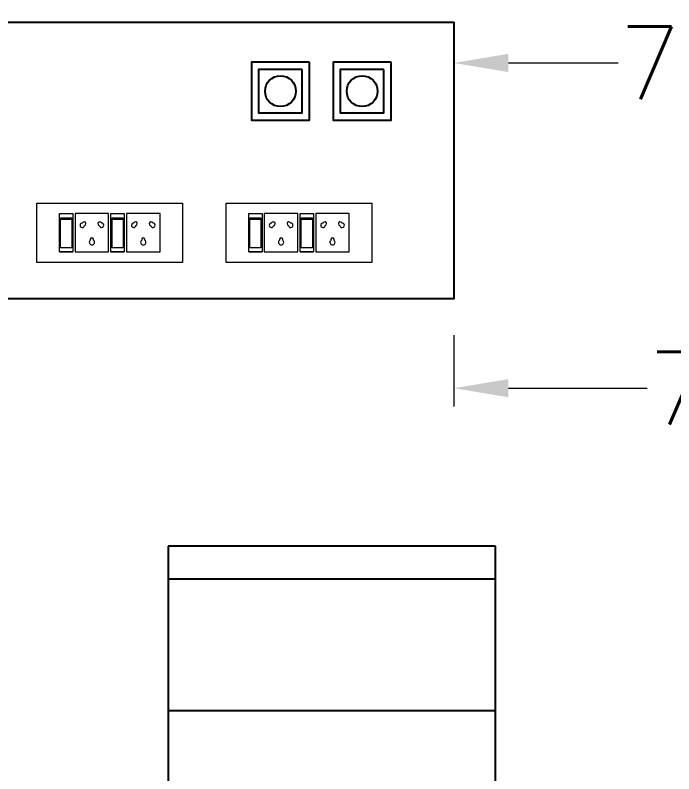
# Model space of a CAD drawing. Header units: millimetres. Extents: x 3552052 to 4144896, y -707811 to -630695.
# Drawn here: x 3662520 to 3663425, y -695212 to -694169 of the extents above; entities that cross this region are included whole.
import ezdxf

# ---------------------------------------------------------------- set-up
doc = ezdxf.new("R2010")
doc.units = ezdxf.units.MM
doc.header["$LTSCALE"] = 6
doc.header["$MEASUREMENT"] = 0
doc.layers.get('Defpoints').update_dxf_attribs({"linetype": 'CONTINUOUS', "lineweight": 0})
for name, color, linetype, lineweight in [('ELE-4M UPS P.SB', 3, 'CONTINUOUS', 0), ('ELE. 2N0S OF 6-16 UPS SOCKETS', 191, 'CONTINUOUS', 0), ('EQP', 6, 'CONTINUOUS', 0)]:
    doc.layers.add(name, color=color, linetype=linetype, lineweight=lineweight)
doc.styles.add('ROMANS', font='romans.shx')
doc.dimstyles.new('AEPL1', dxfattribs={"dimtxt": 100, "dimasz": 75, "dimexe": 25, "dimexo": 50, "dimtad": 0, "dimdec": 0, "dimtxsty": 'ROMANS', "dimcen": 2.5, "dimclrd": 7, "dimclre": 7, "dimclrt": 7, "dimadec": 0, "dimazin": 0, "dimtfac": 1, "dimtdec": 0, "dimtmove": 0, "dimatfit": 3, "dimfxl": 1, "dimlwd": 0, "dimlwe": 0, "dimarcsym": 0})

# ---------------------------------------------------------------- blocks, each defined once
blk = doc.blocks.new('5Y3AQY')
at = {"layer": 'ELE. 2N0S OF 6-16 UPS SOCKETS', "color": 72, "lineweight": 0}
for p, q in [((-311.5, -26.5), (-277.7, -26.5)), ((-311.5, -123.5), (-311.5, -26.5)), ((-311.5, -123.5), (-311.5, -26.5)), ((-308.7, -37), (-280.5, -37)), ((-308.7, -113), (-308.7, -37)), ((-280.5, -37), (-280.5, -113)), ((-277.7, -26.5), (-277.7, -123.5)), ((-272.1, -26.5), (-272.1, -123.5)), ((-187.1, -26.5), (-272.1, -26.5)), ((-187.1, -123.5), (-187.1, -26.5)), ((-181.4, -26.5), (-147.6, -26.5)), ((-181.4, -123.5), (-181.4, -26.5)), ((-181.4, -123.5), (-181.4, -26.5)), ((-178.6, -37), (-150.4, -37)), ((-178.6, -113), (-178.6, -37)), ((-150.4, -37), (-150.4, -113)), ((-147.6, -26.5), (-147.6, -123.5)), ((-57, -26.5), (-142, -26.5)), ((-142, -26.5), (-142, -123.5)), ((-57, -123.5), (-57, -26.5)), ((-308.7, -40.4), (-280.5, -40.4)), ((-178.6, -40.4), (-150.4, -40.4)), ((-280.5, -113), (-308.7, -113)), ((-150.4, -113), (-178.6, -113)), ((-311.5, -123.5), (-277.7, -123.5)), ((-277.7, -123.5), (-311.5, -123.5)), ((-272.1, -123.5), (-187.1, -123.5)), ((-181.4, -123.5), (-147.6, -123.5)), ((-147.6, -123.5), (-181.4, -123.5)), ((-142, -123.5), (-57, -123.5))]:
    blk.add_line(p, q, dxfattribs=at)
blk.add_lwpolyline([(-368.5, 0), (0, 0), (0, -150), (-368.5, -150)], close=True, dxfattribs=at)
for centre, radius, start, end in [((-253.8, -56.1), 5.7, 87.49, 354.7311), ((-249.3, -52.1), 4.6, 284.9049, 157.3162), ((-209.8, -52.1), 4.6, 22.6838, 255.0951), ((-205.3, -56.1), 5.7, 185.2689, 92.51), ((-123.7, -56.1), 5.7, 87.49, 354.7311), ((-119.2, -52.1), 4.6, 284.9049, 157.3162), ((-79.7, -52.1), 4.6, 22.6838, 255.0951), ((-75.2, -56.1), 5.7, 185.2689, 92.51), ((-229.6, -99), 6.62, 127.1584, 52.8416), ((-229.6, -92.3), 4.22, 341.4031, 198.5969), ((-99.5, -99), 6.62, 127.1584, 52.8416), ((-99.5, -92.3), 4.22, 341.4031, 198.5969)]:
    blk.add_arc(centre, radius, start, end, dxfattribs=at)
blk = doc.blocks.new('*D158')
at = {"layer": 'Defpoints', "color": 0, "transparency": 16777216}
for p in [(3663122.4, -694558.9), (3663912.4, -694558.9), (3663912.4, -694681.9)]:
    blk.add_point(p, dxfattribs=at)
at = {"layer": 'ELE-4M UPS P.SB', "color": 7, "lineweight": 0, "transparency": 16777216}
for p, q in [((3663122.4, -694608.9), (3663122.4, -694706.9)), ((3663912.4, -694608.9), (3663912.4, -694706.9)), ((3663197.4, -694681.9), (3663388.3, -694681.9)), ((3663837.4, -694681.9), (3663646.6, -694681.9))]:
    blk.add_line(p, q, dxfattribs=at)
at = {"layer": 'ELE-4M UPS P.SB', "color": 7, "transparency": 16777216}
for points in [[(3663197.4, -694669.4), (3663197.4, -694694.4), (3663122.4, -694681.9)], [(3663837.4, -694669.4), (3663837.4, -694694.4), (3663912.4, -694681.9)]]:
    blk.add_solid(points, dxfattribs=at)
at = {"layer": 'ELE-4M UPS P.SB', "color": 7, "lineweight": -3, "transparency": 16777216, "insert": (3663517.4, -694681.9), "char_height": 100, "attachment_point": 5, "style": 'ROMANS'}
blk.add_mtext('790', dxfattribs=at)
blk = doc.blocks.new('*D161')
at = {"layer": 'Defpoints', "color": 0, "transparency": 16777216}
for p in [(3663122.4, -694178.9), (3663832.4, -694178.9), (3663832.4, -694234.8)]:
    blk.add_point(p, dxfattribs=at)
at = {"layer": 'ELE-4M UPS P.SB', "color": 7, "lineweight": 0, "transparency": 16777216}
for p, q in [((3663122.4, -694228.9), (3663122.4, -694259.8)), ((3663832.4, -694228.9), (3663832.4, -694259.8)), ((3663197.4, -694234.8), (3663348.3, -694234.8)), ((3663757.4, -694234.8), (3663606.6, -694234.8))]:
    blk.add_line(p, q, dxfattribs=at)
at = {"layer": 'ELE-4M UPS P.SB', "color": 7, "transparency": 16777216}
for points in [[(3663197.4, -694222.3), (3663197.4, -694247.3), (3663122.4, -694234.8)], [(3663757.4, -694222.3), (3663757.4, -694247.3), (3663832.4, -694234.8)]]:
    blk.add_solid(points, dxfattribs=at)
at = {"layer": 'ELE-4M UPS P.SB', "color": 7, "lineweight": -3, "transparency": 16777216, "insert": (3663477.4, -694234.8), "char_height": 100, "attachment_point": 5, "style": 'ROMANS'}
blk.add_mtext('710', dxfattribs=at)

msp = doc.modelspace()

# ---------------------------------------------------------------- linework, layer by layer
at = {"layer": 'ELE-4M UPS P.SB', "color": 4, "lineweight": -3}
msp.add_lwpolyline([(3661656.8, -694178.9), (3663122.4, -694178.9), (3663122.4, -694558.9), (3661656.8, -694558.9)], close=True, dxfattribs=at)
at = {"layer": 'ELE-4M UPS P.SB', "color": 0, "lineweight": -3}
for points in [[(3662924.3, -694233.6), (3662844.3, -694233.6), (3662844.3, -694313.6), (3662924.3, -694313.6)], [(3663036.5, -694233.6), (3662956.5, -694233.6), (3662956.5, -694313.6), (3663036.5, -694313.6)], [(3662914.3, -694243.6), (3662854.3, -694243.6), (3662854.3, -694303.6), (3662914.3, -694303.6)], [(3663026.5, -694243.6), (3662966.5, -694243.6), (3662966.5, -694303.6), (3663026.5, -694303.6)]]:
    msp.add_lwpolyline(points, close=True, dxfattribs=at)
for centre in [(3662884.3, -694273.6), (3662996.5, -694273.6)]:
    msp.add_circle(centre, 21.2, dxfattribs=at)
at = {"layer": 'EQP', "lineweight": -3}
for p, q in [((3663179.9, -694898.9), (3662729.9, -694898.9)), ((3662729.9, -694898.9), (3662729.9, -695628.9)), ((3663179.9, -695628.9), (3663179.9, -694898.9)), ((3663179.9, -694944.5), (3662729.9, -694944.5)), ((3663179.9, -695125.2), (3662729.9, -695125.2))]:
    msp.add_line(p, q, dxfattribs=at)

# ---------------------------------------------------------------- block references
at = {"layer": 'ELE. 2N0S OF 6-16 UPS SOCKETS', "color": 3, "lineweight": -3, "xscale": 0.5427728613564214, "yscale": 0.5427728613564214, "zscale": 0.5427728613564214}
for p in [(3662749.8, -694427.5), (3663009.8, -694427.5)]:
    msp.add_blockref('5Y3AQY', p, dxfattribs=at)

# ---------------------------------------------------------------- dimensions: what is measured, and where the dimension line sits
at = {"layer": 'ELE-4M UPS P.SB', "color": 0, "lineweight": -3}
for base, p1, p2, picture, middle in [((3663832.4, -694234.8), (3663122.4, -694178.9), (3663832.4, -694178.9), '*D161', (3663477.4, -694234.8)), ((3663912.4, -694681.9), (3663122.4, -694558.9), (3663912.4, -694558.9), '*D158', (3663517.4, -694681.9))]:
    dim = msp.add_linear_dim(base=base, p1=p1, p2=p2, dimstyle='AEPL1', dxfattribs=at)
    dim.commit()
    dim.dimension.update_dxf_attribs({"geometry": picture, "text_midpoint": middle})

doc.saveas('drawing.dxf')
